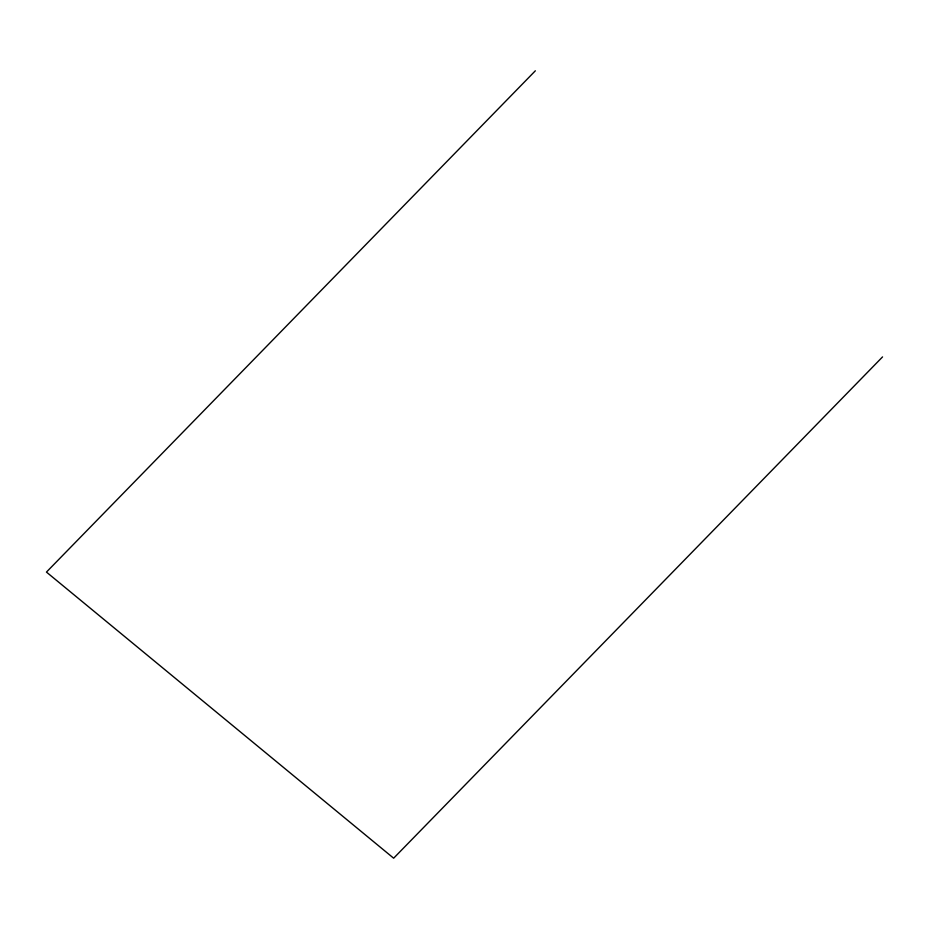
<?xml version="1.0" encoding="UTF-8"?>
<svg xmlns="http://www.w3.org/2000/svg" width="929" height="929" viewBox="0 0 929 929"><rect width="100%" height="100%" fill="white"/><g stroke="black" fill="none" stroke-linecap="round" stroke-linejoin="round"><path stroke-width="1.39" d="M535.348 70.801L46.45 572.09L393.652 858.199L882.55 356.91"/></g></svg>
